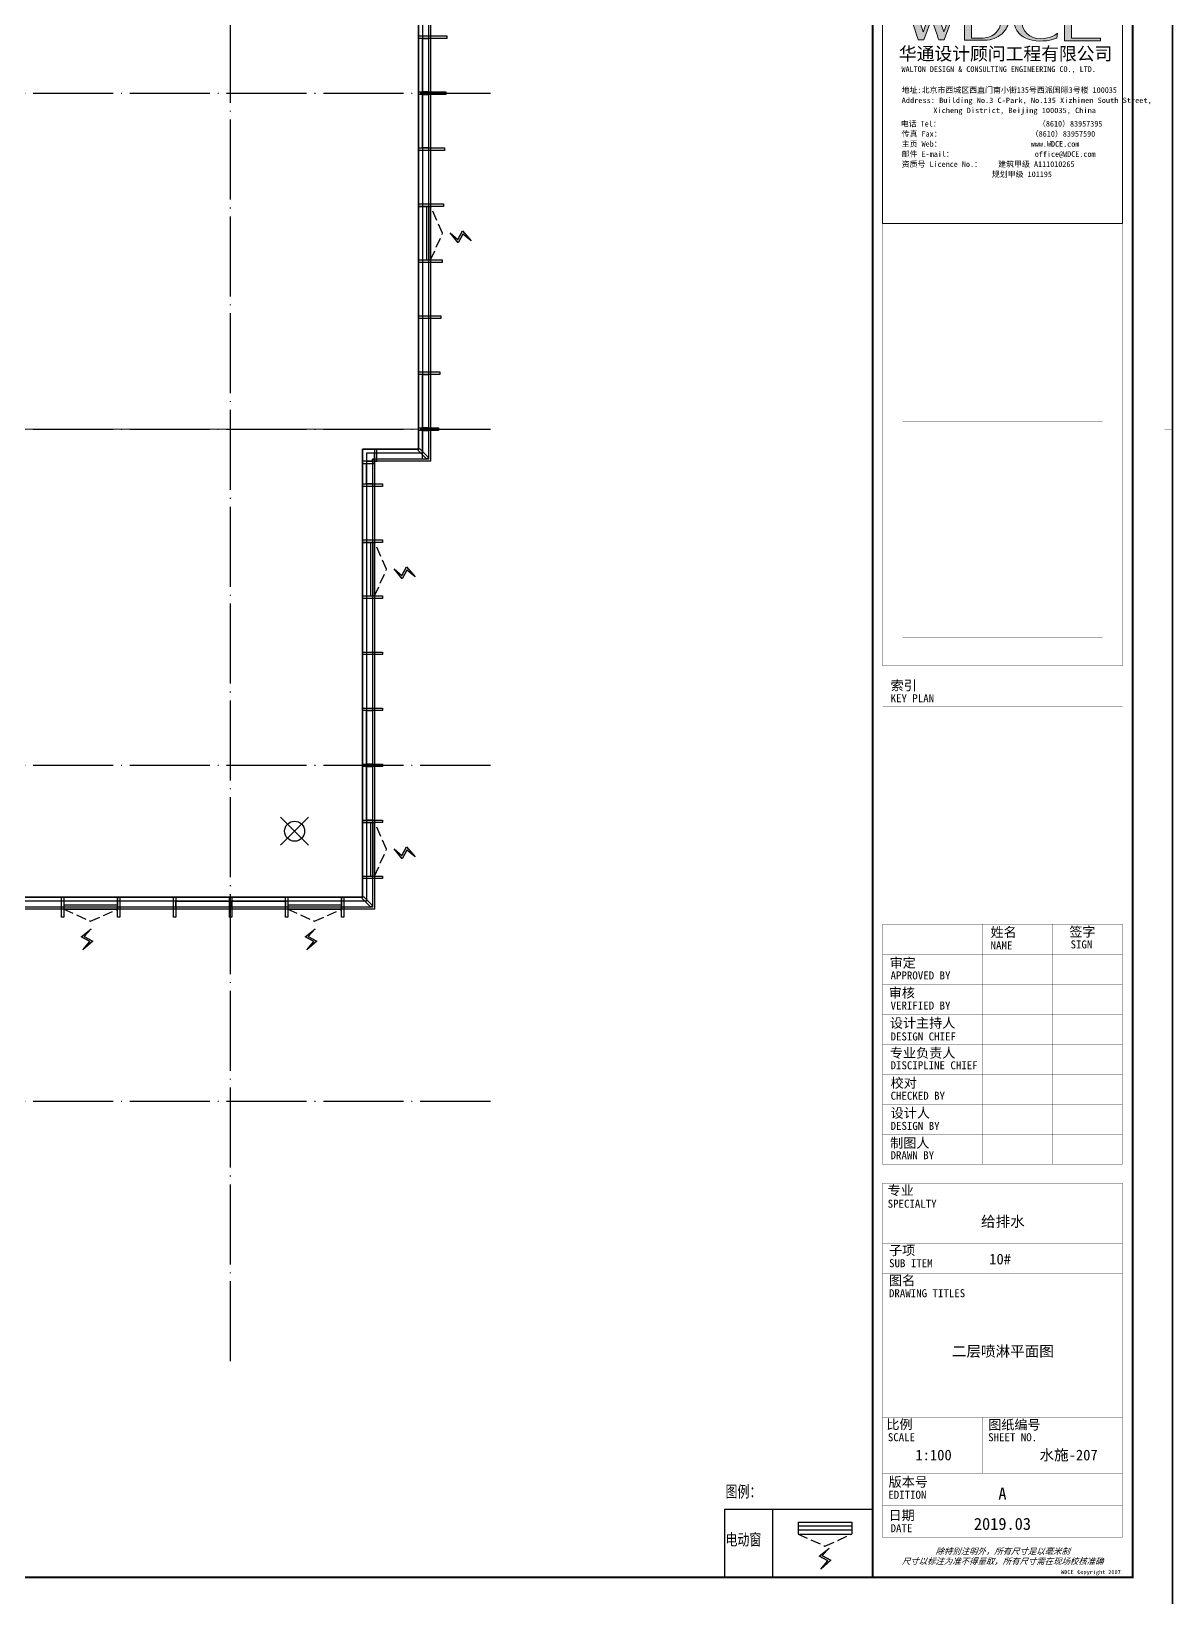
# Model space of a CAD drawing. Extents: x -186750 to 855523, y -12902 to 560425.
# Drawn here: x 631134 to 659669, y 46989 to 86146 of the extents above; entities that cross this region are included whole.
import ezdxf
from ezdxf.enums import TextEntityAlignment as Align
from ezdxf.xclip import XClip

# ---------------------------------------------------------------- set-up
doc = ezdxf.new("R2010")
doc.units = 0
doc.header["$LTSCALE"] = 1000
doc.header["$MEASUREMENT"] = 0
doc.header["$XCLIPFRAME"] = 0
for name, pattern in [('10#楼幕墙$0$109-34 轴网$0$L1$0$$AUDIT_BAD_LTYPE1', [0]), ('10#楼幕墙$0$DASH', [0.35, 0.25, -0.1]), ('104-10 轴网$0$DOTE', [2.4200000000000004, 2, -0.2, 0.02, -0.2]), ('X-104 8#10#平面$0$109-34 轴网$0$L1$0$$AUDIT_BAD_LTYPE1', [0]), ('X-104 8#10#平面$0$DASH', [0.35, 0.25, -0.1])]:
    doc.linetypes.add(name, pattern=pattern)
doc.layers.add('10#楼幕墙$0$04-不打印_辅助线', color=165, linetype='Continuous', plot=False)
doc.layers.add('10#楼幕墙$0$04-电动窗', color=1, linetype='Continuous', plot=False)
for name, color, linetype in [('10#楼幕墙$0$A-C_玻璃幕墙', 140, 'Continuous'), ('10#楼幕墙$0$A-C_窗b', 191, 'Continuous'), ('10#楼幕墙$1$A-TECH_结构', 21, 'Continuous'), ('104-10 轴网$0$A_AXIS-轴线', 252, '104-10 轴网$0$DOTE'), ('SHEET_TEXT', 7, 'Continuous'), ('X-104 8#10#平面$0$03-表格_185', 185, 'Continuous'), ('X-104 8#10#平面$0$04-电动窗', 1, 'Continuous'), ('X-104 8#10#平面$0$A-C_玻璃幕墙', 252, 'Continuous'), ('X-104 8#10#平面$0$A-SUR_看线', 252, 'Continuous'), ('X-104 8#10#平面$0$A-TECH_结构', 252, 'Continuous')]:
    doc.layers.add(name, color=color, linetype=linetype)
doc.styles.add('X-104 8#10#平面$0$Standard', font='STXIHEI.TTF', dxfattribs={"width": 0.75})
doc.styles.add('华文细黑', font='STXIHEI.TTF', dxfattribs={"height": 10})
doc.styles.add('图签信息$0$hwxh', font='STXIHEI.TTF')
doc.styles.add('图签信息$0$华文细黑', font='STXIHEI.TTF', dxfattribs={"height": 10})

# ---------------------------------------------------------------- blocks, each defined once
blk = doc.blocks.new('$TwtSys$00000069')
at = {"color": 6}
for p, q in [((0.7000000000000001, 0.7000000000000001), (-0.7000000000000001, -0.7000000000000001)), ((-0.7000000000000001, 0.7000000000000001), (0.7000000000000001, -0.7000000000000001))]:
    blk.add_line(p, q, dxfattribs=at)
blk.add_circle((0, 0), 0.5, dxfattribs=at)
blk = doc.blocks.new('104-8910 结构')
at = {"layer": 'Defpoints'}
blk.add_lwpolyline([(-19000, -118200), (61000, -118200.0000000002), (60999.99999999996, 41799.99999999983), (-19000, 41799.99999999996)], close=True, dxfattribs=at)
blk = doc.blocks.new('图签信息$0$WDCE Copyright200X')
at = {"const_width": 0.016}
blk.add_lwpolyline([(-10.59940458634446, 1.256125771104962, 0.9999999999999999), (-11.39940458634373, 1.256125771104962, 1)], format="xyb", close=True, dxfattribs=at)
at = {"style": '图签信息$0$华文细黑'}
for s, p in [('WDCE ', (-11.46336867556965, 0.5)), ('     Copyright ', (-3.513135566328856, 0.5))]:
    blk.add_text(s, height=1, dxfattribs=at).set_placement(p, align=Align.BOTTOM_RIGHT)
blk.add_text('c', height=0.6000000000000001, dxfattribs=at).set_placement((-11.03913788745558, 1.346005004482322), align=Align.MIDDLE_CENTER)
blk.add_attdef('200X', text='', height=1, dxfattribs=at).set_placement((-0.4516160869134183, 0.5), align=Align.BOTTOM_RIGHT)
blk = doc.blocks.new('图签信息$0$logo2')
h = blk.add_hatch(color=7)
h.paths.add_polyline_path([(19.02072923148228, -7.360451359885148), (15.8446936084174, -7.360451359885148), (15.8446936084174, -3.972197714929827), (18.973875901974, -3.972197714929827), (18.973875901974, -4.243326908481412), (16.46102159731674, -4.243326908481412), (16.46102159731674, -5.448077594440615), (18.81057826824662, -5.448077594440615), (18.81057826824662, -5.685617084852073), (16.474112968797, -5.685617084852073), (16.474112968797, -7.116193928845663), (19.02072923148228, -7.116193928845663)])
edge = h.paths.add_edge_path()
edge.add_spline(control_points=[(15.25868247978811, -4.206119852695426), (15.25868247978811, -4.206119852695426), (15.12707974543398, -4.645542071723439), (15.12707974543398, -4.645542071723439), (15.12707974543398, -4.645542071723439), (14.62030586523781, -4.101044371077594), (13.73422672189007, -4.101044371077594), (13.03521638679964, -4.101044371077594), (12.07093352434616, -4.537366002123441), (12.07575666120731, -5.620504737226597), (12.07954626874107, -6.487808097793452), (12.76580974212704, -7.163908532793433), (13.73422672189007, -7.167870395215089), (14.65647939169641, -7.171832257636745), (15.22698758041487, -6.680044552687714), (15.22698758041487, -6.680044552687714), (15.22698758041487, -6.680044552687714), (15.16428680121996, -7.107581184450759), (15.16428680121996, -7.107581184450759), (13.63190731847861, -7.702549567250743), (11.41705396988504, -7.290688130286423), (11.41085279392071, -5.643242382429144), (11.40361808862898, -3.720705578598623), (14.15694021679197, -3.664550485143848), (15.25868247978811, -4.206119852695426)], knot_values=[0, 0, 0, 0, 1, 1, 1, 2, 2, 2, 3, 3, 3, 4, 4, 4, 5, 5, 5, 6, 6, 6, 7, 7, 7, 8, 8, 8, 8], degree=3, periodic=0)
edge = h.paths.add_edge_path(flags=16)
edge.add_spline(control_points=[(10.22883975316405, -5.566416702426598), (10.22883975316405, -5.159550657211323), (10.11963015423666, -4.829682546886491), (9.897076839072339, -4.575951097012613), (9.630426272606105, -4.27312700408778), (9.228038854476178, -4.122059467401161), (8.689914584682564, -4.122059467401161), (8.689914584682564, -4.122059467401161), (7.637781729401063, -4.122059467401161), (7.637781729401063, -4.122059467401161), (7.637781729401063, -4.122059467401161), (7.637781729401063, -7.098279420504263), (7.637781729401063, -7.098279420504263), (7.637781729401063, -7.098279420504263), (8.662698312394665, -7.098279420504263), (8.662698312394665, -7.098279420504263), (9.133298666132232, -7.098279420504263), (9.519149615023942, -6.933603747673694), (9.822662727500367, -6.603735637348863), (10.09482545037934, -6.309179779043138), (10.22883975316405, -5.963636473919581), (10.22883975316405, -5.566416702426598)], knot_values=[0, 0, 0, 0, 1, 1, 1, 2, 2, 2, 3, 3, 3, 4, 4, 4, 5, 5, 5, 6, 6, 6, 7, 7, 7, 7], degree=3, periodic=0)
edge = h.paths.add_edge_path()
edge.add_spline(control_points=[(10.91889283408378, -5.50509396233488), (10.91889283408378, -5.9619139250406), (10.72493383031053, -6.365851637161608), (10.33598229343666, -6.719146412240579), (9.919814484274886, -7.098279420504263), (9.413729623630314, -7.288104306967952), (8.81703869195135, -7.288104306967952), (8.81703869195135, -7.288104306967952), (7.027999426241845, -7.288104306967952), (7.027999426241845, -7.288104306967952), (7.027999426241845, -7.288104306967952), (7.027999426241845, -3.924999875645752), (7.027999426241845, -3.924999875645752), (7.027999426241845, -3.924999875645752), (9.095402590794654, -3.924999875645752), (9.095402590794654, -3.924999875645752), (9.592874707044322, -3.924999875645752), (10.01489918239463, -4.063148295740016), (10.36319856572456, -4.339789645704339), (10.73320206492964, -4.636757072440637), (10.91889283408378, -5.025708609314512), (10.91889283408378, -5.50509396233488)], knot_values=[0, 0, 0, 0, 1, 1, 1, 2, 2, 2, 3, 3, 3, 4, 4, 4, 5, 5, 5, 6, 6, 6, 7, 7, 7, 7], degree=3, periodic=0)
at = {"lineweight": 0}
blk.add_lwpolyline([(19.02072923148228, -7.360451359885148), (15.8446936084174, -7.360451359885148), (15.8446936084174, -3.972197714929827), (18.973875901974, -3.972197714929827), (18.973875901974, -4.243326908481412), (16.46102159731674, -4.243326908481412), (16.46102159731674, -5.448077594440615), (18.81057826824662, -5.448077594440615), (18.81057826824662, -5.685617084852073), (16.474112968797, -5.685617084852073), (16.474112968797, -7.116193928845663), (19.02072923148228, -7.116193928845663), (19.02072923148228, -7.360451359885148)], dxfattribs=at)
for points, knots in [([(10.91889283408378, -5.50509396233488), (10.91889283408378, -5.9619139250406), (10.72493383031053, -6.365851637161608), (10.33598229343666, -6.719146412240579), (9.919814484274886, -7.098279420504263), (9.413729623630314, -7.288104306967952), (8.81703869195135, -7.288104306967952), (8.81703869195135, -7.288104306967952), (7.027999426241845, -7.288104306967952), (7.027999426241845, -7.288104306967952), (7.027999426241845, -7.288104306967952), (7.027999426241845, -3.924999875645752), (7.027999426241845, -3.924999875645752), (7.027999426241845, -3.924999875645752), (9.095402590794654, -3.924999875645752), (9.095402590794654, -3.924999875645752), (9.592874707044322, -3.924999875645752), (10.01489918239463, -4.063148295740016), (10.36319856572456, -4.339789645704339), (10.73320206492964, -4.636757072440637), (10.91889283408378, -5.025708609314512), (10.91889283408378, -5.50509396233488)], [0, 0, 0, 0, 1, 1, 1, 2, 2, 2, 3, 3, 3, 4, 4, 4, 5, 5, 5, 6, 6, 6, 7, 7, 7, 7]), ([(10.22883975316405, -5.566416702426598), (10.22883975316405, -5.159550657211323), (10.11963015423666, -4.829682546886491), (9.897076839072339, -4.575951097012613), (9.630426272606105, -4.27312700408778), (9.228038854476178, -4.122059467401161), (8.689914584682564, -4.122059467401161), (8.689914584682564, -4.122059467401161), (7.637781729401063, -4.122059467401161), (7.637781729401063, -4.122059467401161), (7.637781729401063, -4.122059467401161), (7.637781729401063, -7.098279420504263), (7.637781729401063, -7.098279420504263), (7.637781729401063, -7.098279420504263), (8.662698312394665, -7.098279420504263), (8.662698312394665, -7.098279420504263), (9.133298666132232, -7.098279420504263), (9.519149615023942, -6.933603747673694), (9.822662727500367, -6.603735637348863), (10.09482545037934, -6.309179779043138), (10.22883975316405, -5.963636473919581), (10.22883975316405, -5.566416702426598)], [0, 0, 0, 0, 1, 1, 1, 2, 2, 2, 3, 3, 3, 4, 4, 4, 5, 5, 5, 6, 6, 6, 7, 7, 7, 7]), ([(15.25868247978811, -4.206119852695426), (15.25868247978811, -4.206119852695426), (15.12707974543398, -4.645542071723439), (15.12707974543398, -4.645542071723439), (15.12707974543398, -4.645542071723439), (14.62030586523781, -4.101044371077594), (13.73422672189007, -4.101044371077594), (13.03521638679964, -4.101044371077594), (12.07093352434616, -4.537366002123441), (12.07575666120731, -5.620504737226597), (12.07954626874107, -6.487808097793452), (12.76580974212704, -7.163908532793433), (13.73422672189007, -7.167870395215089), (14.65647939169641, -7.171832257636745), (15.22698758041487, -6.680044552687714), (15.22698758041487, -6.680044552687714), (15.22698758041487, -6.680044552687714), (15.16428680121996, -7.107581184450759), (15.16428680121996, -7.107581184450759), (13.63190731847861, -7.702549567250743), (11.41705396988504, -7.290688130286423), (11.41085279392071, -5.643242382429144), (11.40361808862898, -3.720705578598623), (14.15694021679197, -3.664550485143848), (15.25868247978811, -4.206119852695426)], [0, 0, 0, 0, 1, 1, 1, 2, 2, 2, 3, 3, 3, 4, 4, 4, 5, 5, 5, 6, 6, 6, 7, 7, 7, 8, 8, 8, 8])]:
    blk.add_open_spline(points, degree=3, knots=knots, dxfattribs=at)
blk = doc.blocks.new('图签信息$0$logo1')
h = blk.add_hatch(color=8)
edge = h.paths.add_edge_path()
edge.add_spline(control_points=[(3.862643606226645, -5.205025947616417), (3.634578134649581, -5.879576088625315), (3.385842076524747, -6.562394464253322), (3.385842076524747, -6.562394464253322), (3.385842076524747, -6.562394464253322), (2.502863521159167, -3.90811889663174), (2.502863521159167, -3.90811889663174), (2.502863521159167, -3.90811889663174), (1.801786127413963, -3.90536281842537), (1.687408881849635, -3.90811889663174), (2.021238854596123, -4.385953955661026), (2.951759759021575, -7.27122332795394), (2.951759759021575, -7.27122332795394), (2.951759759021575, -7.27122332795394), (3.437174033118377, -7.27122332795394), (3.437174033118377, -7.27122332795394), (3.437174033118377, -7.27122332795394), (4.032486925694156, -5.658745322339971), (4.032486925694156, -5.658745322339971), (4.032486925694156, -5.658745322339971), (3.862643606226645, -5.205025947616417), (3.862643606226645, -5.205025947616417)], knot_values=[0, 0, 0, 0, 1, 1, 1, 2, 2, 2, 3, 3, 3, 4, 4, 4, 5, 5, 5, 6, 6, 6, 7, 7, 7, 7], degree=3, periodic=0)
h = blk.add_hatch(color=7)
edge = h.paths.add_edge_path()
edge.add_spline(control_points=[(6.037533820827859, -3.90811889663174), (6.08955479697308, -4.100872116189696), (5.198308006988392, -6.562394464253322), (5.198308006988392, -6.562394464253322), (5.198308006988392, -6.562394464253322), (4.302238080142557, -3.90811889663174), (4.302238080142557, -3.90811889663174), (4.302238080142557, -3.90811889663174), (3.600471666845761, -3.90536281842537), (3.486438931057229, -3.90811889663174), (3.820613413579513, -4.385953955661026), (4.751134318004965, -7.27122332795394), (4.751134318004965, -7.27122332795394), (4.751134318004965, -7.27122332795394), (5.23620408232597, -7.27122332795394), (5.23620408232597, -7.27122332795394), (5.23620408232597, -7.27122332795394), (6.332778698685176, -4.300343276375678), (6.332778698685176, -4.300343276375678), (6.332778698685176, -4.300343276375678), (6.481951431604917, -3.90811889663174), (6.481951431604917, -3.90811889663174), (6.481951431604917, -3.90811889663174), (6.214267335811294, -3.913803307932376), (6.037533820827859, -3.90811889663174)], knot_values=[0, 0, 0, 0, 1, 1, 1, 2, 2, 2, 3, 3, 3, 4, 4, 4, 5, 5, 5, 6, 6, 6, 7, 7, 7, 8, 8, 8, 8], degree=3, periodic=0)
at = {"color": 8, "lineweight": 0}
blk.add_open_spline([(3.862643606226645, -5.205025947616417), (3.634578134649581, -5.879576088625315), (3.385842076524747, -6.562394464253322), (3.385842076524747, -6.562394464253322), (3.385842076524747, -6.562394464253322), (2.502863521159167, -3.90811889663174), (2.502863521159167, -3.90811889663174), (2.502863521159167, -3.90811889663174), (1.801786127413963, -3.90536281842537), (1.687408881849635, -3.90811889663174), (2.021238854596123, -4.385953955661026), (2.951759759021575, -7.27122332795394), (2.951759759021575, -7.27122332795394), (2.951759759021575, -7.27122332795394), (3.437174033118377, -7.27122332795394), (3.437174033118377, -7.27122332795394), (3.437174033118377, -7.27122332795394), (4.032486925694156, -5.658745322339971), (4.032486925694156, -5.658745322339971), (4.032486925694156, -5.658745322339971), (3.862643606226645, -5.205025947616417), (3.862643606226645, -5.205025947616417)], degree=3, knots=[0, 0, 0, 0, 1, 1, 1, 2, 2, 2, 3, 3, 3, 4, 4, 4, 5, 5, 5, 6, 6, 6, 7, 7, 7, 7], dxfattribs=at)
at = {"lineweight": 0}
blk.add_open_spline([(6.037533820827859, -3.90811889663174), (6.08955479697308, -4.100872116189696), (5.198308006988392, -6.562394464253322), (5.198308006988392, -6.562394464253322), (5.198308006988392, -6.562394464253322), (4.302238080142557, -3.90811889663174), (4.302238080142557, -3.90811889663174), (4.302238080142557, -3.90811889663174), (3.600471666845761, -3.90536281842537), (3.486438931057229, -3.90811889663174), (3.820613413579513, -4.385953955661026), (4.751134318004965, -7.27122332795394), (4.751134318004965, -7.27122332795394), (4.751134318004965, -7.27122332795394), (5.23620408232597, -7.27122332795394), (5.23620408232597, -7.27122332795394), (5.23620408232597, -7.27122332795394), (6.332778698685176, -4.300343276375678), (6.332778698685176, -4.300343276375678), (6.332778698685176, -4.300343276375678), (6.481951431604917, -3.90811889663174), (6.481951431604917, -3.90811889663174), (6.481951431604917, -3.90811889663174), (6.214267335811294, -3.913803307932376), (6.037533820827859, -3.90811889663174)], degree=3, knots=[0, 0, 0, 0, 1, 1, 1, 2, 2, 2, 3, 3, 3, 4, 4, 4, 5, 5, 5, 6, 6, 6, 7, 7, 7, 8, 8, 8, 8], dxfattribs=at)
blk.add_blockref('图签信息$0$logo2', (0, 0))
blk = doc.blocks.new('图签信息$0$时间-logo')
at = {"layer": 'Defpoints', "lineweight": 0}
blk.add_lwpolyline([(0.0001722548878984043, -23.45663710463375), (-21.16633611514082, -23.45663710463375), (-21.16633611514082, 0.0003445097757963644), (0.0001722548878984043, 0.0003445097757963644), (0.0001722548878984043, -23.45663710463375)], dxfattribs=at)
blk.add_blockref('图签信息$0$logo1', (-20.96700383288875, 0))
at = {"style": '图签信息$0$hwxh'}
for s, height, p in [('华通设计顾问工程有限公司 ', 1.15, (-19.72643262400533, -9.054043845530455)), ('WALTON DESIGN & CONSULTING ENGINEERING CO., LTD.', 0.5, (-19.49719682217647, -10.09596388025067)), ('Address: Building No.3 C-Park, No.135 Xizhimen South Street, ', 0.47, (-19.48452197453581, -12.82680056417378)), ('地址:北京市西城区西直门南小街135号西派国际3号楼 100035', 0.5, (-19.48452197453581, -11.93552792325897)), ('Xicheng District, Beijing 100035, China ', 0.47, (-16.69079096705566, -13.71807320508858)), ('电话 Tel：                        （8610）83957395 ', 0.5, (-19.56392193949079, -14.90643672630832)), ('传真 Fax：                      （8610）83957590 ', 0.5, (-19.48452197453581, -15.79770936722312)), ('主页 Web：                      www.WDCE.com ', 0.5, (-19.48452197453581, -16.68898200813793)), ('资质号 Licence No.：    建筑甲级 A111010265 ', 0.5, (-19.48452197453581, -18.47152728996753)), ('邮件 E-mail：                    office@WDCE.com ', 0.5, (-19.48452197453581, -17.58025464905273)), ('   规划甲级 101195', 0.5, (-12.60204497318924, -19.36279993088234))]:
    blk.add_text(s, height=height, dxfattribs=at).set_placement(p)
blk = doc.blocks.new('图签信息')
at = {"const_width": 0.5}
blk.add_lwpolyline([(-64.99999999999545, -1.4210854715202e-14), (4.320099833421409e-12, -1.4210854715202e-14), (4.320099833421409e-12, 500.4999999999999), (-64.99999999999545, 500.4999999999999)], close=True, dxfattribs=at)
for points, const_width in [([(-62.49999999999545, 404.9158514156406), (-62.49999999999545, 227.8271815069857)], 0.04999999999999995), ([(-62.49999999999545, 227.8271815069857), (-2.49999999999568, 227.8271815069857), (-2.49999999999568, 404.9158514156406)], 0.04999999999999995), ([(-57.49999999999545, 338.3612295669009), (-7.49999999999568, 338.3612295669009)], 0.04999999999999995), ([(-57.49999999999545, 288.8268789483773), (-7.49999999999568, 288.8268789483773)], 0.04999999999999995), ([(-57.49999999999545, 234.8537807337489), (-7.49999999999568, 234.8537807337489)], 0.04999999999999995), ([(-62.49999999999545, 227.8271815069857), (-2.49999999999568, 227.8271815069857)], 0.04999999999999995), ([(-62.49999999999545, 217.7359199957208), (-2.49999999999568, 217.7359199957208)], 0.05), ([(-62.49999999999545, 103.2620985673129), (-2.49999999999568, 103.2620985673129), (-2.49999999999568, 163.2620985673129), (-62.49999999999545, 163.2620985673129), (-62.49999999999545, 103.2620985673129)], 0.05), ([(-37.49999999999568, 163.2620985673129), (-37.49999999999568, 103.2620985673129)], 0.05), ([(-19.99999999999545, 163.2620985673129), (-19.99999999999545, 103.2620985673129)], 0.05), ([(-62.49999999999545, 155.7620985673129), (-2.49999999999568, 155.7620985673129)], 0.05), ([(-62.49999999999545, 148.2620985673129), (-2.49999999999568, 148.2620985673129)], 0.05), ([(-62.49999999999545, 140.7620985673129), (-2.49999999999568, 140.7620985673129)], 0.05), ([(-62.49999999999545, 133.2620985673129), (-2.49999999999568, 133.2620985673129)], 0.05), ([(-62.49999999999545, 125.7620985673129), (-2.49999999999568, 125.7620985673129)], 0.05), ([(-62.49999999999545, 118.2620985673129), (-2.49999999999568, 118.2620985673129)], 0.05), ([(-62.49999999999545, 110.7620985673129), (-2.49999999999568, 110.7620985673129)], 0.05), ([(-62.49999999999545, 98.49999999999997), (-2.49999999999568, 98.49999999999997), (-2.49999999999568, 9.999999999999986), (-62.49999999999545, 9.999999999999986), (-62.49999999999545, 98.49999999999997)], 0.05), ([(-62.49999999999545, 83.5), (-2.49999999999568, 83.5)], 0.05), ([(-62.49999999999545, 76), (-2.49999999999568, 76)], 0.05), ([(-62.49999999999545, 40), (-2.49999999999568, 40)], 0.05), ([(-37.49999999999568, 40), (-37.49999999999568, 25.99999999999999)], 0.05), ([(-62.49999999999545, 25.99999999999999), (-2.49999999999568, 25.99999999999999)], 0.05), ([(-62.49999999999545, 17.99999999999999), (-2.49999999999568, 17.99999999999999)], 0.05)]:
    blk.add_lwpolyline(points, dxfattribs=dict(const_width=const_width))
at = {"ltscale": 0.001, "xscale": 2.834689937531525, "yscale": 2.834689937531525, "zscale": 2.834689937531525}
blk.add_blockref('图签信息$0$时间-logo', (-2.49999999999568, 404.9158514156406), dxfattribs=at)
blk.add_blockref('图签信息$0$WDCE Copyright200X', (-2.49999999999568, -1.4210854715202e-14)).add_auto_attribs({'200X': '2007'})
at = {"style": '图签信息$0$华文细黑'}
for s, height, p in [('索引', 2.4, (-60.4999999999884, 224.1369858482722)), ('KEY PLAN', 2, (-60.4999999999884, 220.7359199957209)), ('姓名', 2.4, (-35.50414124065992, 162.4740349823624)), ('签字', 2.4, (-15.8064714426248, 162.5682593709571)), ('NAME', 2, (-35.49999999999545, 158.9559397554622)), ('SIGN', 2, (-15.49999999999568, 159.2008668049421)), ('审定', 2.4, (-60.7291972087362, 154.8078919265172)), ('APPROVED BY', 2, (-60.49999999999568, 151.4415470446802)), ('审核', 2.4, (-60.95484962372848, 147.2936585593343)), ('VERIFIED BY', 2, (-60.49999999999568, 143.9149446304509)), ('设计主持人', 2.4, (-60.67762178376438, 139.7620985673129)), ('DESIGN CHIEF', 2, (-60.49999999999568, 136.1854101728532)), ('专业负责人', 2.4, (-60.66716142653877, 132.2620985673129)), ('DISCIPLINE CHIEF', 2, (-60.49999999999568, 128.9837770826016)), ('校对', 2.4, (-60.49999999999568, 124.7620985673129)), ('CHECKED BY', 2, (-60.49999999999568, 121.370826370854)), ('设计人', 2.4, (-60.49999999999568, 117.2620985673129)), ('DESIGN BY', 2, (-60.49999999999568, 113.8323668008998)), ('制图人', 2.4, (-60.60586335487756, 109.7620985673129)), ('DRAWN BY', 2, (-60.49999999999568, 106.4977116805312)), ('专业', 2.4, (-61.23055664504045, 97.92572427484265)), ('SPECIALTY', 2, (-61.23055664504045, 94.37836307019097)), ('子项', 2.4, (-60.87761322115261, 82.91914139231812)), ('SUB ITEM', 2, (-60.87761322115261, 79.50000000000001)), ('图名', 2.4, (-60.90551381231035, 75.4051032210482)), ('DRAWING TITLES', 2, (-60.90551381231035, 72)), ('比例', 2.4, (-61.55535357425401, 39.42171678327212)), ('图纸编号', 2.4, (-36.1027284315453, 39.32421841725589)), ('SCALE', 2, (-61.18598001241776, 35.99999999999999)), ('SHEET NO.', 2, (-36.1027284315453, 35.99999999999999)), ('版本号', 2.4, (-61.00421948333246, 25.02554083917879)), ('EDITION', 2, (-61.06149774413939, 21.60578199040559)), ('日期', 2.4, (-61.00421948333246, 16.68326489126046)), ('DATE', 2, (-60.49999999999568, 13.26350604248726))]:
    blk.add_text(s, height=height, dxfattribs=at).set_placement(p, align=Align.TOP_LEFT)
at = {"color": 4, "style": '图签信息$0$华文细黑'}
for s, p in [('A', (-32.53306876774809, 19.40460744920709)), ('2019.03', (-32.53306876774809, 11.84342924066731))]:
    blk.add_text(s, height=3, dxfattribs=at).set_placement(p, align=Align.CENTER)
at = {"style": '图签信息$0$华文细黑', "oblique": 20}
for s, p in [('尺寸以标注为准不得量取，所有尺寸需在现场校核准确', (-32.49999999999545, 4.000000000007262)), ('除特别注明外，所有尺寸是以毫米制', (-32.49999999999545, 6.500000000007262))]:
    blk.add_text(s, height=1.5, dxfattribs=at).set_placement(p, align=Align.MIDDLE_CENTER)
blk = doc.blocks.new('图签-A1')
at = {"color": 2}
blk.add_blockref('图签信息', (0, 0), dxfattribs=at)
blk = doc.blocks.new('图框-A1')
for points, const_width in [([(5.684341886080801e-13, 0), (841.0000000000002, 0), (841.0000000000002, 594), (5.684341886080801e-13, 594)], 0.05), ([(765.9999999999966, 584), (25.00000000000045, 584), (25.00000000000045, 10), (766.0000000000002, 10)], 0.5)]:
    blk.add_lwpolyline(points, close=True, dxfattribs=dict(const_width=const_width))
at = {"const_width": 0.05}
blk.add_lwpolyline([(841.0000000000002, 297), (839.0000000000002, 297)], dxfattribs=at)
blk = doc.blocks.new('104-10 轴网')
at = {"layer": '104-10 轴网$0$A_AXIS-轴线', "linetype": '104-10 轴网$0$DOTE'}
for p, q in [((41999.99999999995, -6500.000000000015), (42000.00000000021, 40100.00000000004)), ((-6500.000000000022, 25199.99999999999), (48500.00000000018, 25200.00000000004)), ((-6500.000000000022, 16799.99999999999), (48500.00000000018, 16800.00000000004)), ((-6500.000000000022, 8399.999999999985), (48500.00000000018, 8400.000000000044)), ((-6500.000000000022, -1.477928890381008e-11), (48500.00000000018, 4.342837200965732e-11))]:
    blk.add_line(p, q, dxfattribs=at)
at = {"layer": 'Defpoints'}
blk.add_lwpolyline([(-16049.99999999992, 45500.00000000001), (58050.00000000011, 45499.99999999999), (58050.00000000011, -11900.00000000001), (-16049.99999999998, -11899.99999999996)], close=True, dxfattribs=at)
blk = doc.blocks.new('X-104 8#10#平面$0$rhyseuyi')
at = {"layer": 'X-104 8#10#平面$0$A-TECH_结构', "linetype": 'X-104 8#10#平面$0$109-34 轴网$0$L1$0$$AUDIT_BAD_LTYPE1'}
blk.add_lwpolyline([(-500, 64499.99998456433), (-500, 54700.00000000009), (17300, 54700.00000000009), (17300, 56100.00000000009), (28500, 56100.00000000009), (28500, 63100.00000000009), (34100, 63100.00000000009), (34100, 64500.00000000009), (45299.99999999999, 64500.00000000009), (45299.99999999999, 75700.00000000009), (46699.99999999999, 75700.00000000009), (46699.99999999999, 96300.00000000009), (33100, 96300.00000000009), (33100, 93500.00000000009), (21900, 93500.00000000009), (21900, 80900.00000000009), (14900.00000000029, 80900.00000000009), (14900.00000000419, 76699.99998604327), (8900.000000004307, 76699.99998604327), (8900.000000000407, 79500.0000000001), (-3300, 79500.00000000009), (-3300, 64499.9999985063)], close=True, dxfattribs=at)
blk = doc.blocks.new('10#楼幕墙$0$ii')
blk.add_lwpolyline([(-1339.999257087533, -5.379672802519053e-05), (0.0007429124671034515, -5.379672802519053e-05), (0.0007429124671034515, -150.000053796728), (-1339.999257087533, -150.000053796728)], close=True)
blk = doc.blocks.new('10#楼幕墙$0$$TCHSYS$WIN2D')
for p, q in [((-0.5, 0.5), (0.5, 0.5)), ((-0.5, 0.5), (-0.4999999999999999, -0.5)), ((0.5, 0.5), (0.4999999999999998, -0.5)), ((0.5, 0.1666666666666666), (-0.5, 0.1666666666666666)), ((0.5, -0.1666666666666667), (-0.5, -0.1666666666666667)), ((-0.4999999999999999, -0.5), (0.5, -0.5))]:
    blk.add_line(p, q)
blk = doc.blocks.new('10#楼幕墙$0$开启扇')
at = {"layer": '10#楼幕墙$0$04-电动窗'}
h = blk.add_hatch(color=1, dxfattribs=at)
h.dxf.hatch_style = 1
h.paths.add_polyline_path([(680.5562354524154, 539.9632903847669), (509.7987490945379, 728.6290481947071), (726.3024437201093, 845.9672921814199), (478.2154791858056, 1065.595502953947), (646.9190324007068, 855.8806169162563), (430.4153377751354, 738.5423729295435)])
at = {"linetype": '10#楼幕墙$0$DASH'}
blk.add_lwpolyline([(0, 49.99999999714782), (670, 349.9999999971478), (1340, 49.99999999714782)], dxfattribs=at)
at = {"layer": '10#楼幕墙$0$04-电动窗', "color": 1}
blk.add_lwpolyline([(680.5562354524154, 539.9632903847669), (509.7987490945379, 728.6290481947071), (726.3024437201093, 845.9672921814199), (478.2154791858056, 1065.595502953947), (646.9190324007068, 855.8806169162563), (430.4153377751354, 738.5423729295435), (680.5562354524154, 539.9632903847669)], close=True, dxfattribs=at)
at = {"xscale": -1340, "yscale": 300, "zscale": 1340, "rotation": 180}
blk.add_blockref('10#楼幕墙$0$$TCHSYS$WIN2D', (670, -100), dxfattribs=at)
blk = doc.blocks.new('*U439')
blk.add_lwpolyline([(509.9999999971842, 0), (0, 0), (0, 150), (509.9999999971842, 150)], close=True)
blk = doc.blocks.new('*U440')
blk.add_lwpolyline([(719.9999999992215, 0), (0, 0), (0, 150), (719.9999999992215, 150)], close=True)
blk = doc.blocks.new('10#楼幕墙$0$A$C13E80662')
for points in [[(150.0005130732898, 150.2641038001748), (150.0005130732898, 200.2641038001238), (0.0005130732897669077, 200.2641038001238), (0.0005130732897669077, 0.2641038001238485), (150.0005130732898, 0.2641038001238485)], [(150.0005130732898, 0.2641038001747802), (200.0005130733043, 0.2641038001747802), (200.0005130733043, 150.2641038001748), (150.0005130732898, 150.2641038001748)]]:
    blk.add_lwpolyline(points)
blk = doc.blocks.new('10#楼幕墙')
at = {"layer": '10#楼幕墙$0$04-不打印_辅助线'}
blk.add_lwpolyline([(-18549.99999999994, 46500.00000000001), (65550.00000000006, 46500.00000000001), (65550.00000000006, 105900), (-18549.99999999994, 105900)], close=True, dxfattribs=at)
at = {"layer": '10#楼幕墙$0$A-C_玻璃幕墙'}
for points in [[(45600.00000000006, 64200.00000000003), (34400.00000000006, 64200.00000000003), (34400.00000000006, 62800.00000000003), (28800.00000000006, 62800.00000000003), (28800.00000000006, 55800.00000000001), (17600.00000000006, 55800.00000000001), (17600.00000000006, 54400.00000000001), (-799.9999999999418, 54400.00000000001), (-799.9999999999418, 64200.00000000003), (-3599.999999999942, 64200.00000000003), (-3599.999999999942, 79800.00000000003), (9200.000000000058, 79800.00000000003), (9200.000000000058, 77000.00000000003), (14600.00000000006, 77000.00000000003), (14600.00000000006, 81200.00000000003), (21600.00000000006, 81200.00000000003), (21600.00000000006, 93800.00000000003), (32800.00000000006, 93800.00000000003), (32800.00000000006, 96600.00000000003), (47000.00000000006, 96600.00000000003), (47000.00000000006, 75400.00000000003), (45600.00000000006, 75400.00000000003)], [(45550.00000000006, 64250.00000000003), (34350.00000000006, 64250.00000000003), (34350.00000000006, 62850.00000000003), (28750.00000000006, 62850.00000000003), (28750.00000000006, 55850.00000000001), (17550.00000000006, 55850.00000000001), (17550.00000000006, 54450.00000000001), (-749.9999999999418, 54450.00000000001), (-749.9999999999418, 64250.00000000003), (-3549.999999999942, 64250.00000000003), (-3549.999999999942, 79750.00000000003), (9150.000000000058, 79750.00000000003), (9150.000000000058, 76950.00000000003), (14650.00000000006, 76950.00000000003), (14650.00000000006, 81150.00000000003), (21650.00000000006, 81150.00000000003), (21650.00000000006, 93750.00000000003), (32850.00000000006, 93750.00000000003), (32850.00000000006, 96550.00000000003), (46950.00000000006, 96550.00000000003), (46950.00000000006, 75450.00000000003), (45550.00000000006, 75450.00000000003)], [(45400.00000000006, 64400.00000000003), (34200.00000000006, 64400.00000000003), (34200.00000000006, 63000.00000000003), (28600.00000000006, 63000.00000000003), (28600.00000000006, 56000.00000000001), (17400.00000000006, 56000.00000000001), (17400.00000000006, 54600.00000000001), (-599.9999999999418, 54600.00000000001), (-599.9999999999418, 64400.00000000003), (-3399.999999999942, 64400.00000000003), (-3399.999999999942, 79600.00000000003), (9000.000000000058, 79600.00000000003), (9000.000000000058, 76800.00000000003), (14800.00000000006, 76800.00000000003), (14800.00000000006, 81000.00000000003), (21800.00000000006, 81000.00000000003), (21800.00000000006, 93600.00000000003), (33000.00000000006, 93600.00000000003), (33000.00000000006, 96400.00000000003), (46800.00000000006, 96400.00000000003), (46800.00000000006, 75600.00000000003), (45400.00000000006, 75600.00000000003)], [(47410.00000000349, 86029.99998604335), (47410.00000000349, 85969.99998604335), (46700.00000000745, 85969.99998604335), (46700.00000000745, 86029.99998604335)], [(47380.00000000349, 84630.00000000015), (47380.00000000349, 84570.00000000015), (46700.00000000745, 84569.99998604335), (46700.00000000745, 84629.99998604335)], [(47350.00000000634, 83229.99998604335), (47350.00000000634, 83169.99998604335), (46700.00000000745, 83169.99998604335), (46700.00000000745, 83229.99998604335)], [(47320.00000000343, 81829.99998604253), (47320.00000000343, 81769.99998604253), (46700.00000000745, 81769.99998604335), (46700.00000000745, 81829.99998604335)], [(47290.00000000343, 80429.99998604335), (47290.00000000343, 80369.99998604335), (46700.00000000332, 80369.99998604335), (46700.00000000332, 80429.99998604335)], [(47260.00000000343, 79029.99998604335), (47260.00000000343, 78969.99998604335), (46700.00000000338, 78969.99998604335), (46700.00000000338, 79029.99998604335)], [(47230.00000000343, 77629.99998604335), (47230.00000000343, 77569.99998604335), (46700.00000000338, 77569.99998604335), (46700.00000000338, 77629.99998604335)], [(47200.00000000338, 76229.99998604247), (47200.00000000338, 76169.99998604247), (46700.00000000338, 76169.99998604335), (46700.00000000338, 76229.99998604335)], [(45599.99999997543, 75399.99998604323), (45659.99999997546, 75399.99998604326), (45659.99999997543, 75699.99998604326), (45599.99999997543, 75699.99998604329)], [(46678.86856790644, 75678.86856790239), (46721.29497477767, 75721.29497477357), (46950.08177134208, 75492.5081782091), (46907.65536447091, 75450.08177133792)], [(45599.99999997546, 75339.9999860432), (45599.99999997543, 75399.99998604323), (45299.99999997543, 75399.9999860432), (45299.99999997543, 75339.9999860432)], [(45799.99999997544, 74829.99998604241), (45799.99999997544, 74769.99998604241), (45299.99999997544, 74769.99998604253), (45299.99999997544, 74829.99998604253)], [(45799.99999997544, 73429.99998604241), (45799.99999997544, 73369.99998604241), (45299.99999997544, 73369.99998604253), (45299.99999997544, 73429.99998604253)], [(45799.99999997544, 72029.99998604247), (45799.99999997544, 71969.99998604247), (45299.99999997555, 71969.99998604253), (45299.99999997555, 72029.99998604253)], [(45799.99999997544, 70629.99998604253), (45799.99999997544, 70569.99998604253), (45299.99999997555, 70569.99998604253), (45299.99999997555, 70629.99998604253)], [(45799.99999997544, 69229.99998604253), (45799.99999997544, 69169.99998604253), (45299.99999997555, 69169.99998604253), (45299.99999997555, 69229.99998604253)], [(45799.99999997544, 67829.99998604253), (45799.99999997544, 67769.99998604253), (45299.99999997555, 67769.99998604253), (45299.99999997555, 67829.99998604253)], [(45799.99999997538, 66429.99998604253), (45799.99999997538, 66369.99998604253), (45299.99999997544, 66369.99998604253), (45299.99999997544, 66429.99998604253)], [(45799.99999997544, 65029.99998604253), (45799.99999997544, 64969.99998604253), (45299.99999997555, 64969.99998604253), (45299.99999997555, 65029.99998604253)], [(45799.99999997538, 65029.99998604253), (45799.99999997538, 64969.99998604253), (45299.99999997544, 64969.99998604253), (45299.99999997544, 65029.99998604253)], [(37770.0000000046, 64499.99998604678), (37830.0000000046, 64499.99998604678), (37830.00000000338, 63999.99998601023), (37770.00000000338, 63999.99998601023)], [(39170.0000000046, 64499.99998604678), (39230.0000000046, 64499.99998604678), (39230.00000000338, 63999.99998601023), (39170.00000000338, 63999.99998601023)], [(40570.0000000046, 64499.99998604678), (40630.0000000046, 64499.99998604678), (40630.00000000338, 63999.99998601023), (40570.00000000338, 63999.99998601023)], [(41970.0000000046, 64499.99998604678), (42030.0000000046, 64499.99998604678), (42030.00000000338, 63999.99998601023), (41970.00000000338, 63999.99998601023)], [(43370.0000000046, 64499.99998604678), (43430.0000000046, 64499.99998604678), (43430.0000000046, 63999.99998601017), (43370.0000000046, 63999.99998601017)], [(44770.0000000046, 64499.99998604678), (44830.0000000046, 64499.99998604678), (44830.0000000046, 63999.99998601017), (44770.0000000046, 63999.99998601017)], [(45278.78679656447, 64478.78679656444), (45321.21320343571, 64521.21320343562), (45550.00000000006, 64292.42640687127), (45507.57359312888, 64250.00000000009)]]:
    blk.add_lwpolyline(points, close=True, dxfattribs=at)
at = {"layer": '10#楼幕墙$1$A-TECH_结构'}
blk.add_lwpolyline([(45300.00000000006, 64500.00000000003), (34100.00000000006, 64500.00000000003), (34100.00000000006, 63100.00000000003), (28500.00000000006, 63100.00000000003), (28500.00000000006, 56100.00000000001), (17300.00000000006, 56100.00000000001), (17300.00000000006, 54700.00000000001), (-499.9999999999418, 54700.00000000001), (-499.9999999999418, 64500.00000000003), (-3299.999999999942, 64500.00000000003), (-3299.999999999942, 79500.00000000003), (8900.000000000058, 79500.00000000003), (8900.000000000058, 76700.00000000003), (14900.00000000006, 76700.00000000003), (14900.00000000006, 80900.00000000003), (21900.00000000006, 80900.00000000003), (21900.00000000006, 93500.00000000003), (33100.00000000006, 93500.00000000003), (33100.00000000006, 96300.00000000003), (46700.00000000006, 96300.00000000003), (46700.00000000006, 75700.00000000003), (45300.00000000006, 75700.00000000003)], close=True, dxfattribs=at)
at = {"layer": '10#楼幕墙$0$A-C_玻璃幕墙'}
for name, p, rotation in [('10#楼幕墙$0$ii', (46950.00000000413, 84629.99998604335), 270), ('10#楼幕墙$0$ii', (46950.00000000349, 83229.99998604335), 270), ('10#楼幕墙$0$ii', (46950.00000000338, 76229.99998604335), 270), ('*U440', (46950.00000000419, 75449.99998604329), 90), ('10#楼幕墙$0$A$C13E80662', (45399.73589617531, 75600.00049911652), 270), ('*U439', (45549.99999997544, 74829.99998604241), 90), ('10#楼幕墙$0$ii', (45549.99999997637, 67829.99998604247), 270), ('10#楼幕墙$0$ii', (45549.99999997637, 66429.99998604247), 270), ('10#楼幕墙$0$ii', (40630.00000000454, 64249.9999860434), 180), ('10#楼幕墙$0$ii', (42030.00000000454, 64249.99998604335), 180)]:
    blk.add_blockref(name, p, dxfattribs=dict(at, rotation=rotation))
at = {"layer": '10#楼幕墙$0$A-C_玻璃幕墙', "linetype": '10#楼幕墙$0$109-34 轴网$0$L1$0$$AUDIT_BAD_LTYPE1', "xscale": -1}
for p, rotation in [((46950.00000000425, 80429.99998604253), 270), ((45549.99999997643, 65029.99998604259), 270), ((37830.00000000454, 64249.99998604335), 180), ((43430.00000000576, 64249.99998604329), 180)]:
    blk.add_blockref('10#楼幕墙$0$开启扇', p, dxfattribs=dict(at, rotation=rotation))
at = {"layer": '10#楼幕墙$0$A-C_窗b', "color": 4, "linetype": '10#楼幕墙$0$109-34 轴网$0$L1$0$$AUDIT_BAD_LTYPE1', "xscale": -1, "rotation": 270}
blk.add_blockref('10#楼幕墙$0$开启扇', (45549.99999997643, 72029.99998604247), dxfattribs=at)
blk = doc.blocks.new('X-104 8#10#平面$0$$TCHSYS$WIN2D')
for p, q in [((-0.5, 0.5), (0.5, 0.5)), ((-0.5, 0.5), (-0.4999999999999999, -0.5)), ((0.5, 0.5), (0.4999999999999998, -0.5)), ((0.5, 0.1666666666666666), (-0.5, 0.1666666666666666)), ((0.5, -0.1666666666666667), (-0.5, -0.1666666666666667)), ((-0.4999999999999999, -0.5), (0.5, -0.5))]:
    blk.add_line(p, q)
blk = doc.blocks.new('X-104 8#10#平面$0$开启扇')
at = {"layer": 'X-104 8#10#平面$0$04-电动窗'}
h = blk.add_hatch(color=1, dxfattribs=at)
h.dxf.hatch_style = 1
h.paths.add_polyline_path([(771.2538212353829, 399.4187931009801), (600.4963348774836, 588.0845509109495), (817.000029503055, 705.4227948976622), (568.9130649687795, 925.0510056701896), (737.6166181836743, 715.3361196324695), (521.1129235581029, 597.9978756457567)])
at = {"linetype": 'X-104 8#10#平面$0$DASH'}
blk.add_lwpolyline([(0, 49.99999999714782), (670, 349.9999999971478), (1340, 49.99999999714782)], dxfattribs=at)
at = {"layer": 'X-104 8#10#平面$0$04-电动窗', "color": 1}
blk.add_lwpolyline([(771.2538212353829, 399.4187931009801), (600.4963348774836, 588.0845509109495), (817.000029503055, 705.4227948976622), (568.9130649687795, 925.0510056701896), (737.6166181836743, 715.3361196324695), (521.1129235581029, 597.9978756457567), (771.2538212353829, 399.4187931009801)], close=True, dxfattribs=at)
at = {"xscale": -1340, "yscale": 300, "zscale": 1340, "rotation": 180}
blk.add_blockref('X-104 8#10#平面$0$$TCHSYS$WIN2D', (670, -100), dxfattribs=at)
blk = doc.blocks.new('X-104 8#10#平面$0$fdgfdhgh')
at = {"layer": 'X-104 8#10#平面$0$03-表格_185'}
for p, q in [((-3699.999999999993, 1700), (7.275957614183426e-12, 1700)), ((-3699.999999999993, 1700.000000000002), (-3700, 0)), ((-2499.999999999993, 1700.000000000002), (-2500, -1.818989403545856e-12)), ((7.275957614183426e-12, 1700), (0, 0)), ((-3699.999999999993, 0), (0, 0))]:
    blk.add_line(p, q, dxfattribs=at)
at = {"layer": 'X-104 8#10#平面$0$A-C_玻璃幕墙', "linetype": 'X-104 8#10#平面$0$109-34 轴网$0$L1$0$$AUDIT_BAD_LTYPE1', "xscale": -1, "rotation": 180}
blk.add_blockref('X-104 8#10#平面$0$开启扇', (-1860.000821380898, 1128.324177063592), dxfattribs=at)
at = {"layer": 'X-104 8#10#平面$0$03-表格_185', "color": 7, "char_height": 292.0994065281879, "width": 4952.5456069415, "attachment_point": 5, "style": 'X-104 8#10#平面$0$Standard'}
for s, insert in [('图例：', (-3228.500821380898, 2125.392578409517)), ('电动窗', (-3228.500821380905, 925.3925784095172))]:
    blk.add_mtext(s, dxfattribs=dict(at, insert=insert))
blk = doc.blocks.new('X-104 8#10#平面')
at = {"linetype": 'X-104 8#10#平面$0$109-34 轴网$0$L1$0$$AUDIT_BAD_LTYPE1'}
blk.add_lwpolyline([(65550, 105900), (65550, 46500.00000000003), (-18550.00000000001, 46500.00000000006), (-18550.00000000001, 105900)], close=True, dxfattribs=at)
at = {"layer": 'X-104 8#10#平面$0$A-SUR_看线', "linetype": 'X-104 8#10#平面$0$DASH', "ltscale": 2, "const_width": 30}
blk.add_lwpolyline([(32049.9999765716, 76200.00000000004), (46700.00000000338, 76199.99998604335)], dxfattribs=at)
at = {"linetype": 'X-104 8#10#平面$0$109-34 轴网$0$L1$0$$AUDIT_BAD_LTYPE1'}
ref = blk.add_blockref('10#楼幕墙', (0, 0), dxfattribs=at)
XClip(ref).set_block_clipping_path([(-18549.99999999996, -12899.99999999999), (65550.00000000006, 343500.0000000001)])
at = {"xscale": 100, "yscale": 100, "zscale": 100}
for name, p in [('图框-A1', (-18550.00000000001, 46500.00000000006)), ('图签-A1', (64550.00000000001, 47500.00000000009))]:
    blk.add_blockref(name, p, dxfattribs=at)
at = {"linetype": 'X-104 8#10#平面$0$109-34 轴网$0$L1$0$$AUDIT_BAD_LTYPE1'}
ref = blk.add_blockref('104-8910 结构', (-130.000000000302, 165700.0000000001), dxfattribs=at)
XClip(ref).set_block_clipping_path([(-15919.999999999709, -118200.00000000015), (58180.00000000029, -60800.00000000007)])
ref = blk.add_blockref('104-10 轴网', (1.455191522836685e-11, 59400.00000000001))
XClip(ref).set_block_clipping_path([(-16049.999999999925, -11899.999999999949), (58049.99999999998, 45500.000000000095)])
blk.add_blockref('X-104 8#10#平面$0$fdgfdhgh', (58049.99999999989, 47500.00000000006), dxfattribs=at)
at = {"layer": 'X-104 8#10#平面$0$A-TECH_结构', "linetype": 'X-104 8#10#平面$0$109-34 轴网$0$L1$0$$AUDIT_BAD_LTYPE1'}
blk.add_blockref('X-104 8#10#平面$0$rhyseuyi', (5.820766091346741e-11, -1.164153218269348e-10), dxfattribs=at)

msp = doc.modelspace()

# ---------------------------------------------------------------- linework, layer by layer
msp.add_lwpolyline([(575566.4135819954, 46500.00000000281), (659666.4135819954, 46500.00000000281), (659666.4135819954, 105900.0000000028), (575566.4135819954, 105900.0000000028)], close=True)

# ---------------------------------------------------------------- block references
msp.add_blockref('X-104 8#10#平面', (594116.4135819954, 2.701728651945793e-09))
at = {"xscale": 500, "yscale": 500, "zscale": 500}
msp.add_blockref('$TwtSys$00000069', (637716.4135486557, 66149.99937397528), dxfattribs=at)
msp.add_blockref('$TwtSys$00000069', (637716.4135486557, 66149.99937397528), dxfattribs=at)

# ---------------------------------------------------------------- texts
at = {"layer": 'SHEET_TEXT', "style": '华文细黑'}
for tag, p in [('给排水', (655423.9618834113, 56393.82867087289)), ('10#', (655354.5579857833, 55453.64183372009)), ('二层喷淋平面图', (655423.9618834108, 53148.96992127254)), ('1:100', (653690.873723647, 50555.37841912304)), ('水施-207', (657067.5247772954, 50555.37781833834))]:
    msp.add_attdef(tag, text='总平面图', height=266.6666666666666, rotation=359.9999897947369, dxfattribs=at).set_placement(p, align=Align.MIDDLE_CENTER)

doc.saveas('drawing.dxf')
